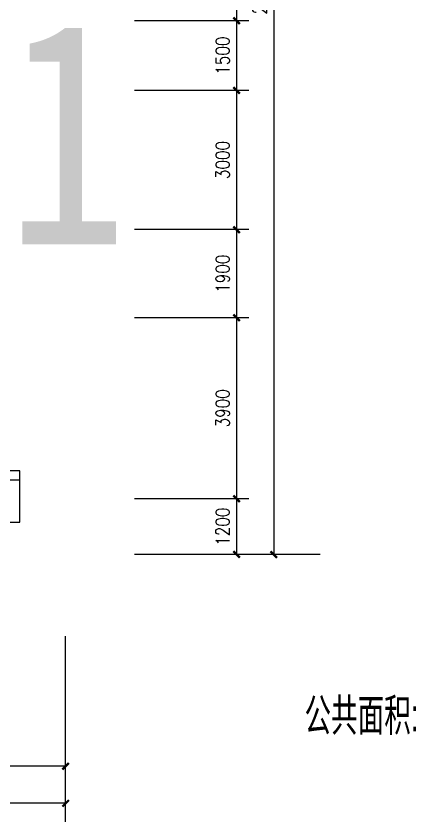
# Model space of a CAD drawing. Header units: millimetres. Extents: x 1143 to 39838, y 578 to 35727.
# Drawn here: x 31221 to 39838, y 578 to 17939 of the extents above; entities that cross this region are included whole.
import ezdxf

# ---------------------------------------------------------------- set-up
doc = ezdxf.new("R2010")
doc.units = ezdxf.units.MM
for name, color, linetype in [('AXIS', 3, 'Continuous'), ('JJ', 8, 'Continuous'), ('PUB_TEXT', 7, 'Continuous'), ('PUB_WINDW', 7, 'Continuous'), ('T', 7, 'Continuous'), ('WALL', 255, 'Continuous'), ('WINDOW', 2, 'Continuous')]:
    doc.layers.add(name, color=color, linetype=linetype)
doc.styles.add('-宋体', font='SimSun.ttf', dxfattribs={"width": 0.8})
doc.styles.add('DIM_FONT', font='SIMPLEX', dxfattribs={"width": 0.8})
doc.styles.get("Standard").update_dxf_attribs({"font": 'arial.ttf'})
doc.styles.add('STYLE1', font='swissko.ttf', dxfattribs={"width": 0.8})
doc.dimstyles.new('AXIS', dxfattribs={"dimtxt": 300, "dimasz": 1, "dimexe": 250, "dimexo": 300, "dimgap": 0.09, "dimtad": 1, "dimdec": 0, "dimzin": 0, "dimdsep": 46, "dimtxsty": 'DIM_FONT', "dimblk": '_DIMX', "dimcen": 0.09, "dimse1": 1, "dimse2": 1, "dimclrt": 7, "dimadec": 0, "dimazin": 0, "dimtfac": 1, "dimtdec": 0, "dimtix": 1, "dimtmove": 2, "dimatfit": 3, "dimldrblk": '_DIMX', "dimfxl": 1, "dimtolj": 1, "dimtzin": 0, "dimarcsym": 0})

# ---------------------------------------------------------------- blocks, each defined once
blk = doc.blocks.new('_DIMX')
at = {"const_width": 50}
blk.add_lwpolyline([(-70, -70), (70, 70)], dxfattribs=at)
blk = doc.blocks.new('*D39')
at = {"color": 0, "linetype": 'ByBlock', "transparency": 16777216}
blk.add_line((635853, 376059), (635853, 374661), dxfattribs=at)
at = {"layer": 'DEFPOINTS', "color": 0, "linetype": 'ByBlock', "transparency": 16777216}
for p in [(633653, 376060), (633653, 374660), (635853, 374660)]:
    blk.add_point(p, dxfattribs=at)
at = {"color": 0, "linetype": 'ByBlock', "transparency": 16777216}
for p, rotation in [((635853, 376060), 90), ((635853, 374660), 270)]:
    blk.add_blockref('_DIMX', p, dxfattribs=dict(at, rotation=rotation))
at = {"color": 7, "linetype": 'ByBlock', "transparency": 16777216, "insert": (635553, 375360), "char_height": 300, "attachment_point": 5, "rotation": 90, "style": 'DIM_FONT'}
blk.add_mtext('\\A1;1400', dxfattribs=at)
blk = doc.blocks.new('*D40')
at = {"color": 0, "linetype": 'ByBlock', "transparency": 16777216}
blk.add_line((635853, 373159), (635853, 370161), dxfattribs=at)
at = {"layer": 'DEFPOINTS', "color": 0, "linetype": 'ByBlock', "transparency": 16777216}
for p in [(633653, 373160), (633653, 370160), (635853, 370160)]:
    blk.add_point(p, dxfattribs=at)
at = {"color": 0, "linetype": 'ByBlock', "transparency": 16777216}
for p, rotation in [((635853, 373160), 90), ((635853, 370160), 270)]:
    blk.add_blockref('_DIMX', p, dxfattribs=dict(at, rotation=rotation))
at = {"color": 7, "linetype": 'ByBlock', "transparency": 16777216, "insert": (635553, 371660), "char_height": 300, "attachment_point": 5, "rotation": 90, "style": 'DIM_FONT'}
blk.add_mtext('\\A1;3000', dxfattribs=at)
blk = doc.blocks.new('*D41')
at = {"color": 0, "linetype": 'ByBlock', "transparency": 16777216}
blk.add_line((635853, 370159), (635853, 368261), dxfattribs=at)
at = {"layer": 'DEFPOINTS', "color": 0, "linetype": 'ByBlock', "transparency": 16777216}
for p in [(633653, 370160), (633653, 368260), (635853, 368260)]:
    blk.add_point(p, dxfattribs=at)
at = {"color": 0, "linetype": 'ByBlock', "transparency": 16777216}
for p, rotation in [((635853, 370160), 90), ((635853, 368260), 270)]:
    blk.add_blockref('_DIMX', p, dxfattribs=dict(at, rotation=rotation))
at = {"color": 7, "linetype": 'ByBlock', "transparency": 16777216, "insert": (635553, 369210), "char_height": 300, "attachment_point": 5, "rotation": 90, "style": 'DIM_FONT'}
blk.add_mtext('\\A1;1900', dxfattribs=at)
blk = doc.blocks.new('*D42')
at = {"color": 0, "linetype": 'ByBlock', "transparency": 16777216}
blk.add_line((635853, 364359), (635853, 363161), dxfattribs=at)
at = {"layer": 'DEFPOINTS', "color": 0, "linetype": 'ByBlock', "transparency": 16777216}
for p in [(633653, 364360), (633653, 363160), (635853, 363160)]:
    blk.add_point(p, dxfattribs=at)
at = {"color": 0, "linetype": 'ByBlock', "transparency": 16777216}
for p, rotation in [((635853, 364360), 90), ((635853, 363160), 270)]:
    blk.add_blockref('_DIMX', p, dxfattribs=dict(at, rotation=rotation))
at = {"color": 7, "linetype": 'ByBlock', "transparency": 16777216, "insert": (635553, 363760), "char_height": 300, "attachment_point": 5, "rotation": 90, "style": 'DIM_FONT'}
blk.add_mtext('\\A1;1200', dxfattribs=at)
blk = doc.blocks.new('*D43')
at = {"color": 0, "linetype": 'ByBlock', "transparency": 16777216}
blk.add_line((635853, 368259), (635853, 364361), dxfattribs=at)
at = {"layer": 'DEFPOINTS', "color": 0, "linetype": 'ByBlock', "transparency": 16777216}
for p in [(633653, 368260), (633653, 364360), (635853, 364360)]:
    blk.add_point(p, dxfattribs=at)
at = {"color": 0, "linetype": 'ByBlock', "transparency": 16777216}
for p, rotation in [((635853, 368260), 90), ((635853, 364360), 270)]:
    blk.add_blockref('_DIMX', p, dxfattribs=dict(at, rotation=rotation))
at = {"color": 7, "linetype": 'ByBlock', "transparency": 16777216, "insert": (635553, 366310), "char_height": 300, "attachment_point": 5, "rotation": 90, "style": 'DIM_FONT'}
blk.add_mtext('\\A1;3900', dxfattribs=at)
blk = doc.blocks.new('*D45')
at = {"color": 0, "linetype": 'ByBlock', "transparency": 16777216}
blk.add_line((636653, 387459), (636653, 363161), dxfattribs=at)
at = {"layer": 'DEFPOINTS', "color": 0, "linetype": 'ByBlock', "transparency": 16777216}
for p in [(633653, 387460), (633653, 363160), (636653, 363160)]:
    blk.add_point(p, dxfattribs=at)
at = {"color": 0, "linetype": 'ByBlock', "transparency": 16777216}
for p, rotation in [((636653, 387460), 90), ((636653, 363160), 270)]:
    blk.add_blockref('_DIMX', p, dxfattribs=dict(at, rotation=rotation))
at = {"color": 7, "linetype": 'ByBlock', "transparency": 16777216, "insert": (636353, 375310), "char_height": 300, "attachment_point": 5, "rotation": 90, "style": 'DIM_FONT'}
blk.add_mtext('\\A1;24300', dxfattribs=at)
blk = doc.blocks.new('*D48')
at = {"color": 0, "linetype": 'ByBlock', "transparency": 16777216}
blk.add_line((632168, 357799), (603970, 357799), dxfattribs=at)
at = {"layer": 'DEFPOINTS', "color": 0, "linetype": 'ByBlock', "transparency": 16777216}
for p in [(603969, 361399), (632169, 361399), (603969, 357799)]:
    blk.add_point(p, dxfattribs=at)
at = {"color": 0, "linetype": 'ByBlock', "transparency": 16777216, "rotation": 180.0000000000001}
blk.add_blockref('_DIMX', (603969, 357799), dxfattribs=at)
at = {"color": 0, "linetype": 'ByBlock', "transparency": 16777216}
blk.add_blockref('_DIMX', (632169, 357799), dxfattribs=at)
at = {"color": 7, "linetype": 'ByBlock', "transparency": 16777216, "insert": (618069, 358099), "char_height": 300, "attachment_point": 5, "style": 'DIM_FONT'}
blk.add_mtext('\\A1;28200', dxfattribs=at)
blk = doc.blocks.new('*D60')
at = {"color": 0, "linetype": 'ByBlock', "transparency": 16777216}
blk.add_line((632168, 358599), (628370, 358599), dxfattribs=at)
at = {"layer": 'DEFPOINTS', "color": 0, "linetype": 'ByBlock', "transparency": 16777216}
for p in [(628369, 361399), (632169, 361399), (628369, 358599)]:
    blk.add_point(p, dxfattribs=at)
at = {"color": 0, "linetype": 'ByBlock', "transparency": 16777216}
for p, rotation in [((628369, 358599), 180.0000000000026), ((632169, 358599), 2.637889906509372e-12)]:
    blk.add_blockref('_DIMX', p, dxfattribs=dict(at, rotation=rotation))
at = {"color": 7, "linetype": 'ByBlock', "transparency": 16777216, "insert": (630269, 358899), "char_height": 300, "attachment_point": 5, "style": 'DIM_FONT'}
blk.add_mtext('\\A1;3800', dxfattribs=at)
blk = doc.blocks.new('*D74')
at = {"color": 0, "linetype": 'ByBlock', "transparency": 16777216}
blk.add_line((635853, 374659), (635853, 373161), dxfattribs=at)
at = {"layer": 'DEFPOINTS', "color": 0, "linetype": 'ByBlock', "transparency": 16777216}
for p in [(633653, 374660), (633653, 373160), (635853, 373160)]:
    blk.add_point(p, dxfattribs=at)
at = {"color": 0, "linetype": 'ByBlock', "transparency": 16777216}
for p, rotation in [((635853, 374660), 90), ((635853, 373160), 270)]:
    blk.add_blockref('_DIMX', p, dxfattribs=dict(at, rotation=rotation))
at = {"color": 7, "linetype": 'ByBlock', "transparency": 16777216, "insert": (635553, 373910), "char_height": 300, "attachment_point": 5, "rotation": 90, "style": 'DIM_FONT'}
blk.add_mtext('\\A1;1500', dxfattribs=at)
blk = doc.blocks.new('1T4F81聚福元')
at = {"layer": 'AXIS'}
for p, q in [((11044.4, -11600), (8584, -11600)), ((11044.4, -13100), (8584, -13100)), ((11044.4, -16100), (8584, -16100)), ((11044.4, -18000), (8584, -18000)), ((11044.4, -21900), (8584, -21900)), ((12584, -23100), (8584, -23100)), ((11044.4, -23100), (8584, -23100)), ((7100, -28861.5), (7100, -24861.5))]:
    blk.add_line(p, q, dxfattribs=at)
at = {"layer": 'WALL'}
for p, q in [((6110.1, -21300), (5710.1, -21300)), ((6110.1, -21500), (6110.1, -21300)), ((6110.1, -21500), (5510.1, -21500))]:
    blk.add_line(p, q, dxfattribs=at)
at = {"layer": 'WINDOW'}
for points in [[(4700.1, -22400), (6110.1, -22400), (6110.1, -21300), (5710.1, -21300)], [(3300.1, -22400), (6110.1, -22400), (6110.1, -21500)]]:
    blk.add_lwpolyline(points, dxfattribs=at)
at = {"style": 'DIM_FONT', "oblique": -180, "text_generation_flag": 4, "width": 0.8, "flags": 9}
for tag, p, rotation in [('XSIZE', (1326.3, -15051.1), 135), ('YSIZE', (1326.3, -15051.1), 135), ('XSIZE', (3900.1, -18100), 45), ('YSIZE', (3900.1, -18100), 45)]:
    blk.add_attdef(tag, p, '', height=0.5, rotation=rotation, dxfattribs=at)
at = {"layer": 'JJ', "oblique": -180, "text_generation_flag": 4, "width": 0.8, "flags": 9}
for p in [(1764.7, -14093.6), (2339, -19893.8)]:
    blk.add_attdef('XSIZE', p, '', height=0.441, dxfattribs=at)
blk.add_attdef('XSIZE', (-13521.8, -18540), '', height=0.441, rotation=90, dxfattribs=at)
at = {"layer": 'T', "style": 'STYLE1', "width": 0.6}
blk.add_text('公共面积:', height=700, dxfattribs=at).set_placement((12247.2, -26909.3, -1600))
at = {"layer": 'AXIS'}
for p1, p2, distance, picture, middle in [((8584, 1200), (8584, -23100), 3000, '*D45', (11284, -10950)), ((7100, -24861.5), (-21100, -24861.5), 3600, '*D48', (-7000, -28161.5)), ((7100, -24861.5), (3300.1, -24861.5), 2800, '*D60', (5200, -27361.5))]:
    dim = blk.add_aligned_dim(p1=p1, p2=p2, distance=distance, dimstyle='AXIS', dxfattribs=at)
    dim.commit()
    dim.dimension.update_dxf_attribs({"geometry": picture, "text_midpoint": middle, "insert": (-625068.8, -386260.4)})
for base, p1, p2, picture, middle in [((10784, -11600), (8584, -10200), (8584, -11600), '*D39', (10484, -10900)), ((10784, -13100), (8584, -11600), (8584, -13100), '*D74', (10484, -12350)), ((10784, -16100), (8584, -13100), (8584, -16100), '*D40', (10484, -14600)), ((10784, -18000), (8584, -16100), (8584, -18000), '*D41', (10484, -17050)), ((10784, -21900), (8584, -18000), (8584, -21900), '*D43', (10484, -19950)), ((10784, -23100), (8584, -21900), (8584, -23100), '*D42', (10484, -22500))]:
    dim = blk.add_linear_dim(base=base, p1=p1, p2=p2, angle=270, dimstyle='AXIS', dxfattribs=at)
    dim.commit()
    dim.dimension.update_dxf_attribs({"geometry": picture, "text_midpoint": middle, "insert": (-625068.8, -386260.4)})

msp = doc.modelspace()

# ---------------------------------------------------------------- block references
at = {"layer": 'PUB_WINDW'}
msp.add_blockref('1T4F81聚福元', (25189, 29439), dxfattribs=at)

# ---------------------------------------------------------------- texts
at = {"layer": 'PUB_TEXT', "style": '-宋体', "width": 0.8}
msp.add_text('1T4F81', height=4800, dxfattribs=at).set_placement((17952, 13023))

doc.saveas('drawing.dxf')
